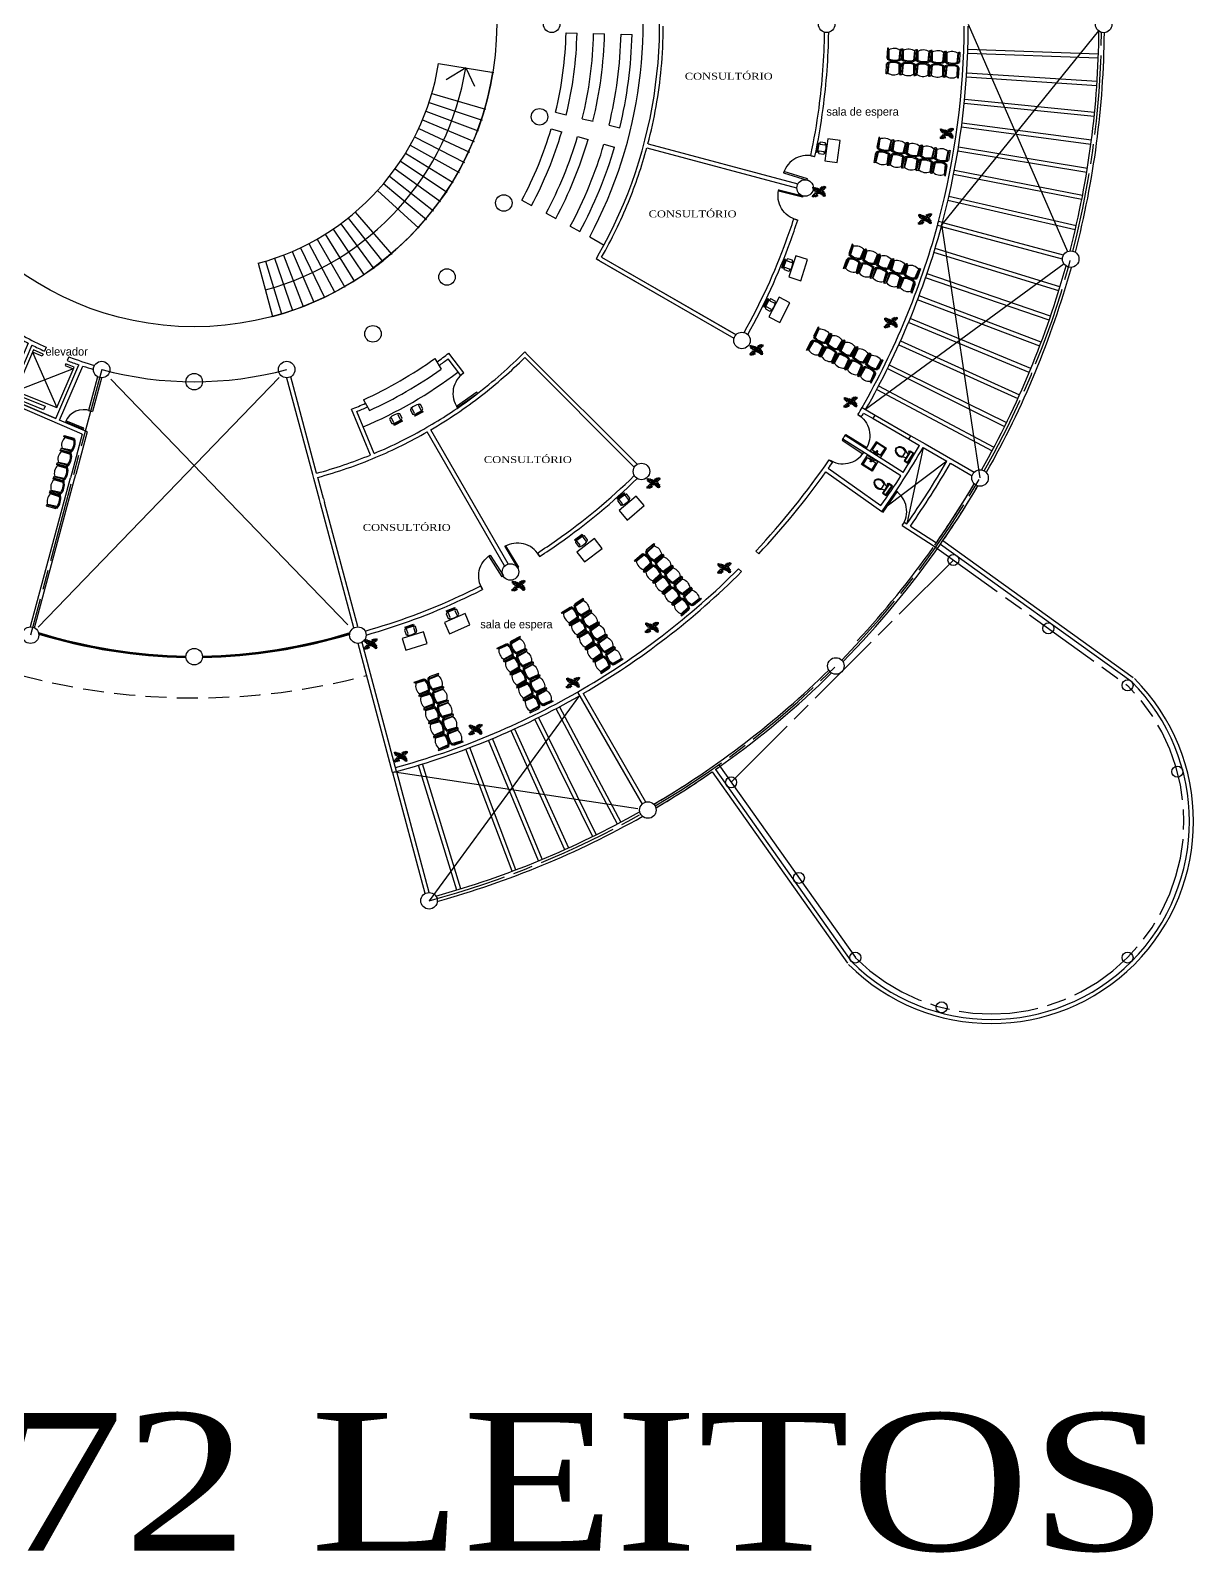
# Model space of a CAD drawing. Header units: millimetres. Extents: x 9 to 248, y 25 to 124.
# Drawn here: x 205.7 to 248, y 24.6 to 79.9 of the extents above; entities that cross this region are included whole.
import ezdxf

# ---------------------------------------------------------------- set-up
doc = ezdxf.new("R2010")
doc.units = ezdxf.units.MM
doc.header["$LTSCALE"] = 0.8
doc.header["$MEASUREMENT"] = 0
for name, pattern in [('ACAD_ISO02W100', [15, 12, -3]), ('ACAD_ISO08W100', [36, 24, -3, 6, -3]), ('DASHED2', [9.525, 6.35, -3.175])]:
    doc.linetypes.add(name, pattern=pattern)
for name, color, linetype in [('cancel', 2, 'Continuous'), ('CANCELERIA', 30, 'Continuous'), ('COLUMNAS', 5, 'Continuous'), ('EJES', 1, 'ACAD_ISO08W100'), ('JARDIN', 3, 'Continuous'), ('letrero', 4, 'Continuous'), ('MUEBLES', 2, 'Continuous'), ('MUROS', 6, 'Continuous')]:
    doc.layers.add(name, color=color, linetype=linetype)
doc.layers.add('LUMINARIAS', color=7, linetype='Continuous', lineweight=30)
doc.styles.add('Estilo 01', font='times.ttf', dxfattribs={"width": 1.2})
doc.styles.get("Standard").update_dxf_attribs({"font": 'bgothl.ttf'})

# ---------------------------------------------------------------- blocks, each defined once
blk = doc.blocks.new('Chair - Desk')
at = {"linetype": 'Continuous'}
for p, q in [((-8.5, 0), (-8.5, -1)), ((-8.5, 0), (8.5, 0)), ((8.5, 0), (8.5, -1)), ((-10.5, -5), (-10.5, -14)), ((-8.5, -3), (-8.5, -4)), ((-8.5, -3), (8.5, -3)), ((-8.5, -15), (-8.5, -16)), ((-6.5, -14), (-6.5, -5)), ((-2, -3), (-2, -1.9355)), ((2, -1.9576), (2, -3)), ((6.5, -5), (6.5, -14)), ((8.5, -3), (8.5, -4)), ((8.5, -15), (8.5, -16)), ((10.5, -14), (10.5, -5))]:
    blk.add_line(p, q, dxfattribs=at)
for centre, radius, start, end in [((-8.5, -6.5), 2.5, 36.8699, 143.1301), ((-8.5, -12.5), 2.5, 216.8699, 323.1301), ((0, 34.625), 36.625, 256.5803, 283.4197), ((0, 19.625), 36.625, 256.5803, 283.4197), ((8.5, -6.5), 2.5, 36.8699, 143.1301), ((8.5, -12.5), 2.5, 216.8699, 323.1301)]:
    blk.add_arc(centre, radius, start, end, dxfattribs=at)
blk = doc.blocks.new('COLUMNA')
at = {"layer": 'COLUMNAS', "ltscale": 0.15}
blk.add_circle((78.551, 72.792), 0.3, dxfattribs=at)
blk = doc.blocks.new('Plant - Rubber or Philodendron')
at = {"linetype": 'Continuous'}
for p, q in [((-16.2005, 11.4774), (-13.9899, 8.1064)), ((-16.2005, 11.4774), (-14.8639, 10.7964)), ((-16.0159, 6.3329), (-16.2005, 11.4774)), ((-14.0069, 5.8704), (-16.0159, 6.3329)), ((-15.3434, 6.5514), (-13.9984, 6.9884)), ((-14.8639, 10.7964), (-12.6195, 11.8975)), ((-13.5868, 2.2894), (-14.0069, 5.8704)), ((-13.9899, 8.1064), (-9.5434, 4.7185)), ((-10.6784, 2.491), (-13.5868, 2.2894)), ((-13.3174, 8.325), (-13.0735, 11.0065)), ((-13.1329, 3.1804), (-10.6614, 4.727)), ((-12.6195, 11.8975), (-12.1909, 9.4345)), ((-12.1909, 9.4345), (-8.3829, 10.3)), ((-9.5858, -0.8715), (-10.6784, 2.491)), ((-9.5434, 4.7185), (-4.1917, 2.9888)), ((-8.8369, 9.409), (-9.0894, 5.6095)), ((-8.3829, 10.3), (-7.0549, 8.501)), ((-7.1228, -0.443), (-3.5248, 2.2131)), ((-7.0549, 8.501), (-3.0284, 8.6941)), ((-4.8529, 4.012), (-5.7184, 7.82)), ((-3.5248, 2.2131), (-3.3011, 2.4355)), ((-3.3011, 2.4355), (-0.5306, 1.7947)), ((-3.0284, 8.6941), (-3.0709, 3.1041)), ((-3.0709, 3.1041), (0.0797, 2.3163)), ((-0.5306, 1.7947), (-0.2255, -0.5527)), ((-0.5306, 1.7947), (-0.5306, 1.7947)), ((0.0797, 2.3163), (0.4866, -0.031)), ((0.4866, -0.031), (2.1141, 0.2298)), ((2.1141, 0.2298), (5.4346, 3.9146)), ((6.1032, 3.6844), (2.8262, -0.031)), ((4.6914, 8.8812), (5.3859, 11.2828)), ((4.6914, 8.8812), (5.5014, 4.4831)), ((5.3859, 11.2828), (8.8871, 10.7908)), ((5.4346, 3.9146), (5.5014, 4.4831)), ((5.9878, 10.4842), (7.1971, 6.3869)), ((11.1089, 1.1958), (6.1032, 3.6844)), ((10.3916, 8.7942), (6.2847, 4.4028)), ((7.7005, 4.8881), (11.5025, 3.9967)), ((8.8871, 10.7908), (9.9809, 13.4933)), ((9.9809, 13.4933), (13.3837, 12.301)), ((15.3859, 11.3055), (10.3916, 8.7942)), ((10.5828, 12.6946), (10.8893, 9.7953)), ((14.2977, 6.1031), (10.9934, 7.9956)), ((12.7005, 4.8994), (11.1089, 1.1958)), ((14.8995, 5.3044), (12.7005, 4.8994)), ((13.3837, 12.301), (14.68, 13.9039)), ((14.5816, 13.2037), (14.3848, 11.8033)), ((14.68, 13.9039), (19.3848, 11.8146)), ((15.7909, 9.1065), (14.8995, 5.3044)), ((15.2875, 10.6053), (17.5907, 9.2105)), ((19.3848, 11.8146), (15.3859, 11.3055)), ((18.1925, 8.4119), (15.7909, 9.1065)), ((19.3848, 11.8146), (18.1868, 10.9119)), ((18.1868, 10.9119), (18.1925, 8.4119)), ((-18.008, -14.1781), (-16.8101, -13.2754)), ((-18.008, -14.1781), (-14.0091, -13.669)), ((-13.3032, -16.2674), (-18.008, -14.1781)), ((-16.8157, -10.7754), (-14.4141, -11.4699)), ((-16.8101, -13.2754), (-16.8157, -10.7754)), ((-13.9107, -12.9688), (-16.2139, -11.574)), ((-14.4141, -11.4699), (-13.5228, -7.6679)), ((-14.0091, -13.669), (-9.0148, -11.1577)), ((-13.5228, -7.6679), (-11.3237, -7.2629)), ((-12.0069, -14.6645), (-13.3032, -16.2674)), ((-13.2048, -15.5672), (-13.008, -14.1668)), ((-12.921, -8.4665), (-9.6166, -10.359)), ((-8.6042, -15.8568), (-12.0069, -14.6645)), ((-11.3237, -7.2629), (-9.7321, -3.5593)), ((-6.3237, -7.2516), (-10.1257, -6.3602)), ((-9.7321, -3.5593), (-4.7264, -6.0479)), ((-7.1228, -0.443), (-9.5858, -0.8715)), ((-9.206, -15.0581), (-9.5126, -12.1588)), ((-9.0148, -11.1577), (-4.9047, -6.8122)), ((-7.5103, -13.1543), (-8.6042, -15.8568)), ((-4.0092, -13.6463), (-7.5103, -13.1543)), ((-4.611, -12.8477), (-5.8203, -8.7504)), ((-2.019, -3.6148), (-4.7264, -6.0479)), ((-4.1246, -6.8466), (-4.0579, -6.2781)), ((-3.3146, -11.2447), (-4.1246, -6.8466)), ((-4.0579, -6.2781), (-0.9375, -3.1608)), ((-3.3146, -11.2447), (-4.0092, -13.6463)), ((-2.019, -3.6148), (-0.2255, -0.5527)), ((-0.9375, -3.1608), (0.5883, -0.8135)), ((0.5883, -0.8135), (2.2447, -2.0916)), ((2.8262, -0.031), (1.3003, -0.5527)), ((1.3003, -0.5527), (2.4193, -1.4655)), ((2.2447, -2.0916), (6.7108, -2.6626)), ((2.4193, -1.4655), (6.895, -2.1175)), ((4.943, -7.9659), (6.7108, -2.6626)), ((8.8321, -9.0266), (4.943, -7.9659)), ((11.6605, -0.5413), (6.895, -2.1175)), ((12.3677, -6.1981), (7.219, -2.6772)), ((8.125, -4.0768), (7.7715, -7.9659)), ((8.3544, -2.7453), (13.1973, -2.1704)), ((9.5392, -11.1479), (8.8321, -9.0266)), ((13.4283, -11.5015), (9.5392, -11.1479)), ((10.2463, -10.4408), (11.6605, -6.9053)), ((11.6605, -0.5413), (14.1354, -0.8948)), ((15.5496, -10.7943), (12.3677, -6.1981)), ((13.0748, -13.9763), (13.4283, -11.5015)), ((15.5496, -13.6228), (13.0748, -13.9763)), ((16.2567, -5.8446), (13.4283, -6.5517)), ((14.8425, -10.7943), (13.7819, -13.2692)), ((14.1354, -0.8948), (14.1354, -4.4304)), ((14.1354, -4.4304), (16.9638, -5.1375)), ((16.6103, -14.6834), (15.5496, -10.7943)), ((16.6103, -14.6834), (15.5496, -13.6228)), ((17.3174, -9.7337), (15.9032, -9.7337)), ((16.9638, -5.1375), (16.2567, -8.673)), ((16.2567, -8.673), (18.0245, -9.7337)), ((18.0245, -9.7337), (16.6103, -14.6834))]:
    blk.add_line(p, q, dxfattribs=at)
for centre, radius, start, end in [((0.0308, 0.1664), 6, 178.6147, 235.1169), ((0.0308, 0.1664), 5, 168.1647, 238.6725), ((0, 0), 6.1275, 34.37569, 120.1028), ((-0.0601, -0.2075), 5.2461, 33.82192, 124.9414), ((-0.2664, 0.1682), 5.2775, 338.4094, 20.03007), ((-0.098, 0.1364), 6.1288, 341.2017, 26.09184), ((-0.0234, 0.3825), 6.1492, 242.5812, 331.2714), ((-0.1102, 0.4886), 5.2883, 247.3711, 327.472)]:
    blk.add_arc(centre, radius, start, end, dxfattribs=at)
blk = doc.blocks.new('ESCRITORIO')
at = {"layer": 'MUEBLES', "ltscale": 0.15}
blk.add_lwpolyline([(78.54, 40.671), (79.258, 41.044), (79.051, 41.443), (78.332, 41.07)], close=True, dxfattribs=at)
blk = doc.blocks.new('PUERTA01')
at = {"layer": 'MUEBLES', "ltscale": 0.15}
blk.add_lwpolyline([(91.591, 47.157), (92.347, 46.669), (92.374, 46.711), (91.618, 47.199)], close=True, dxfattribs=at)
blk.add_arc((91.616, 47.201), 0.9, 236.4813, 327.5293, dxfattribs=at)
blk = doc.blocks.new('Toilet - top')
for p, q in [((-10, -8.5), (-8, -8.5)), ((-10, -9.5), (-10, -8.5)), ((-7, -9.5), (-10, -9.5)), ((-8, -8.5), (-8, -8)), ((-7, -8), (-7, -9.5)), ((-4, -8), (-6, -14)), ((4, -14), (-4, -14)), ((4, -8), (6, -14)), ((9.5, -6), (9.5, -2))]:
    blk.add_line(p, q)
blk.add_lwpolyline([(10.5, -8), (10.5, 0), (-10.5, 0), (-10.5, -8)], close=True)
for points in [[(-9.5, -2), (-9.5, -6)], [(8.5, -1), (-8.5, -1)], [(-8.5, -7), (8.5, -7)]]:
    blk.add_lwpolyline(points)
for centre, radius, start, end in [((-8.6, -1.9), 0.884, 81.8699, 188.1301), ((-8.6, -6.1), 0.884, 171.8699, 278.1301), ((3.5, -21.6), 12.2, 141.4691, 247.9714), ((4.2, -21.8), 11.3, 136.3677, 238.9468), ((-3.5, -21.6), 12.2, 292.0284, 38.5307), ((-4.2, -21.8), 11.3, 301.053, 43.6321), ((8.6, -1.9), 0.884, 351.8699, 98.1301), ((8.6, -6.1), 0.884, 261.8699, 8.1301), ((0, -27.9), 4, 245.7318, 294.2682), ((0, -29), 4, 254.8605, 285.1395)]:
    blk.add_arc(centre, radius, start, end)
blk = doc.blocks.new('elevador001')
at = {"layer": 'MUEBLES', "ltscale": 0.15}
for p, q in [((62.152, 50.364), (63.028, 48.344)), ((62.5, 50.215), (62.152, 50.364)), ((62.533, 50.293), (62.5, 50.215)), ((63.361, 49.939), (63.334, 49.875)), ((63.334, 49.875), (63.629, 49.749)), ((63.629, 49.749), (61.543, 48.94))]:
    blk.add_line(p, q, dxfattribs=at)
for points in [[(62.533, 50.293), (62.185, 50.442), (61.543, 48.94)], [(63.028, 48.344), (63.656, 49.812), (63.361, 49.939)]]:
    blk.add_lwpolyline(points, dxfattribs=at)
blk.add_lwpolyline([(62.552, 48.263), (61.743, 48.592), (61.796, 48.722), (62.605, 48.392)], close=True, dxfattribs=at)
at = {"layer": 'MUROS', "ltscale": 0.15}
for p, q in [((62.638, 50.538), (62.579, 50.4)), ((63.469, 50.191), (63.409, 50.054))]:
    blk.add_line(p, q, dxfattribs=at)
for points in [[(61.991, 50.687), (61.155, 48.734)], [(62.126, 50.618), (61.293, 48.675), (62.994, 47.947), (63.829, 49.903)], [(63.132, 47.888), (63.974, 49.855)]]:
    blk.add_lwpolyline(points, dxfattribs=at)
for radius, start, end in [(12.925, 241.284, 245.3601), (13.075, 241.2766, 242.5103), (13.075, 243.1732, 245.3761), (13.075, 249.3183, 251.2738), (12.925, 249.3511, 253.716), (13.075, 251.9427, 253.7234)]:
    blk.add_arc((68.027, 62.286), radius, start, end, dxfattribs=at)
blk = doc.blocks.new('lav.')
at = {"layer": 'MUEBLES', "ltscale": 0.15}
for points in [[(283.552, 48.153), (284.002, 48.153), (284.002, 48.553), (283.552, 48.553)], [(283.599, 48.178), (283.955, 48.178), (283.955, 48.477), (283.599, 48.477)], [(283.767, 48.553), (283.788, 48.553), (283.788, 48.431), (283.767, 48.431)]]:
    blk.add_lwpolyline(points, close=True, dxfattribs=at)
for centre in [(283.699, 48.517), (283.856, 48.517)]:
    blk.add_circle(centre, 0.0136, dxfattribs=at)
at = {"layer": 'MUEBLES', "linetype": 'ACAD_ISO08W100', "ltscale": 0.15}
blk.add_arc((283.777, 48.431), 0.0229, 118.3923, 61.6077, dxfattribs=at)
blk = doc.blocks.new('columna0001')
at = {"layer": 'COLUMNAS', "ltscale": 0.15}
blk.add_circle((0, 0), 0.2, dxfattribs=at)
blk = doc.blocks.new('S-ESPERA')
at = {"color": 0, "linetype": 'ByBlock'}
for p, q in [((-0.183, 2.642), (0.183, 2.642)), ((-0.183, 2.601), (-0.183, 2.642)), ((0.183, 2.601), (-0.183, 2.601)), ((0.209, 2.563), (-0.142, 2.581)), ((0.183, 2.642), (0.183, 2.621)), ((0.183, 2.621), (0.224, 2.621)), ((0.183, 2.621), (0.183, 2.601)), ((0.183, 2.154), (-0.183, 2.154)), ((-0.183, 2.154), (-0.183, 2.113)), ((-0.183, 2.113), (0.183, 2.113)), ((-0.183, 2.113), (0.183, 2.113)), ((-0.183, 2.073), (-0.183, 2.113)), ((-0.183, 2.113), (0.183, 2.113)), ((0.183, 2.073), (-0.183, 2.073)), ((0.209, 2.192), (-0.142, 2.174)), ((0.209, 2.035), (-0.142, 2.052)), ((0.209, 1.664), (-0.142, 1.646)), ((0.183, 2.134), (0.183, 2.154)), ((0.183, 2.113), (0.183, 2.134)), ((0.183, 2.134), (0.224, 2.134)), ((0.183, 2.113), (0.183, 2.093)), ((0.183, 2.113), (0.183, 2.093)), ((0.183, 2.093), (0.224, 2.093)), ((0.183, 2.093), (0.183, 2.073)), ((0.183, 2.093), (0.224, 2.093)), ((-0.183, 1.626), (-0.183, 1.585)), ((0.183, 1.626), (-0.183, 1.626)), ((-0.183, 1.544), (-0.183, 1.585)), ((-0.183, 1.585), (0.183, 1.585)), ((-0.183, 1.585), (0.183, 1.585)), ((0.183, 1.544), (-0.183, 1.544)), ((0.209, 1.506), (-0.142, 1.524)), ((0.209, 1.135), (-0.142, 1.118)), ((0.183, 1.605), (0.183, 1.626)), ((0.183, 1.605), (0.224, 1.605)), ((0.183, 1.585), (0.183, 1.605)), ((0.183, 1.585), (0.183, 1.565)), ((0.183, 1.565), (0.183, 1.544)), ((0.183, 1.565), (0.224, 1.565)), ((-0.183, 1.097), (-0.183, 1.057)), ((0.183, 1.097), (-0.183, 1.097)), ((-0.183, 1.057), (0.183, 1.057)), ((-0.183, 1.016), (-0.183, 1.057)), ((-0.183, 1.057), (0.183, 1.057)), ((0.183, 1.016), (-0.183, 1.016)), ((-0.183, 0.569), (-0.183, 0.528)), ((0.183, 0.569), (-0.183, 0.569)), ((0.209, 0.978), (-0.142, 0.996)), ((0.209, 0.607), (-0.142, 0.589)), ((0.183, 1.077), (0.183, 1.097)), ((0.183, 1.077), (0.224, 1.077)), ((0.183, 1.057), (0.183, 1.077)), ((0.183, 1.057), (0.183, 1.036)), ((0.183, 1.036), (0.183, 1.016)), ((0.183, 1.036), (0.224, 1.036)), ((0.183, 0.549), (0.183, 0.569)), ((-0.183, 0.488), (-0.183, 0.528)), ((-0.183, 0.528), (0.183, 0.528)), ((-0.183, 0.528), (0.183, 0.528)), ((0.183, 0.488), (-0.183, 0.488)), ((-0.183, 0.041), (-0.183, 0)), ((0.183, 0.041), (-0.183, 0.041)), ((-0.183, 0), (0.183, 0)), ((0.209, 0.45), (-0.142, 0.467)), ((0.209, 0.079), (-0.142, 0.061)), ((0.183, 0.549), (0.224, 0.549)), ((0.183, 0.528), (0.183, 0.549)), ((0.183, 0.528), (0.183, 0.508)), ((0.183, 0.508), (0.183, 0.488)), ((0.183, 0.508), (0.224, 0.508)), ((0.183, 0.02), (0.183, 0.041)), ((0.183, 0.02), (0.224, 0.02)), ((0.183, 0), (0.183, 0.02))]:
    blk.add_line(p, q, dxfattribs=at)
for centre, radius, start, end in [((0.166, 2.377), 0.369, 146.6015, 213.3985), ((-0.274, 2.377), 0.518, 331.9275, 28.0725), ((-0.234, 2.377), 0.518, 331.9275, 28.0725), ((0.166, 1.849), 0.369, 146.6015, 213.3985), ((-0.274, 1.849), 0.518, 331.9275, 28.0725), ((-0.234, 1.849), 0.518, 331.9275, 28.0725), ((0.166, 1.321), 0.369, 146.6015, 213.3985), ((-0.274, 1.321), 0.518, 331.9275, 28.0725), ((-0.234, 1.321), 0.518, 331.9275, 28.0725), ((0.166, 0.792), 0.369, 146.6015, 213.3985), ((-0.274, 0.792), 0.518, 331.9275, 28.0725), ((-0.234, 0.792), 0.518, 331.9275, 28.0725), ((0.166, 0.264), 0.369, 146.6015, 213.3985), ((-0.274, 0.264), 0.518, 331.9275, 28.0725), ((-0.234, 0.264), 0.518, 331.9275, 28.0725)]:
    blk.add_arc(centre, radius, start, end, dxfattribs=at)
blk = doc.blocks.new('PUERTA')
blk.add_lwpolyline([(-0.95, 0.948), (-0.95, -0.002), (-0.902, -0.002), (-0.902, 0.947)])
at = {"ltscale": 0.15}
blk.add_arc((-0.95, -0.002), 0.95, 0.09723, 90, dxfattribs=at)

msp = doc.modelspace()

# ---------------------------------------------------------------- linework, layer by layer
at = {"layer": 'cancel', "ltscale": 0.15}
for p, q in [((225.207, 79.854), (225.607, 79.845)), ((226.207, 79.831), (226.607, 79.822)), ((227.207, 79.808), (227.607, 79.799)), ((244.571, 79.926), (238.877, 72.88)), ((239.836, 80.166), (243.441, 71.9)), ((239.821, 79.261), (244.569, 79.096)), ((239.816, 79.111), (244.563, 78.946)), ((239.771, 78.254), (244.511, 77.944)), ((239.781, 78.404), (244.521, 78.094)), ((224.827, 76.968), (225.216, 76.873)), ((239.689, 77.296), (244.416, 76.824)), ((239.704, 77.445), (244.431, 76.973)), ((225.799, 76.731), (226.188, 76.637)), ((226.771, 76.495), (227.159, 76.4)), ((244.295, 75.797), (239.585, 76.418)), ((244.314, 75.946), (239.605, 76.566)), ((224.666, 76.365), (225.05, 76.253)), ((225.626, 76.084), (226.009, 75.971)), ((226.585, 75.803), (226.969, 75.69)), ((244.142, 74.777), (239.454, 75.545)), ((244.166, 74.925), (239.478, 75.693)), ((243.991, 73.938), (239.329, 74.848)), ((243.962, 73.791), (239.3, 74.7)), ((223.601, 73.765), (223.953, 73.576)), ((243.726, 72.691), (239.097, 73.76)), ((243.759, 72.838), (239.131, 73.906)), ((224.482, 73.292), (224.834, 73.103)), ((225.362, 72.819), (225.715, 72.63)), ((238.857, 72.808), (243.252, 71.63)), ((240.265, 63.666), (238.877, 72.88)), ((238.896, 72.953), (243.291, 71.775)), ((226.067, 72.44), (226.593, 72.137)), ((243.17, 70.619), (238.628, 72.008)), ((243.319, 71.448), (236.102, 66.156)), ((243.127, 70.476), (238.584, 71.864)), ((242.777, 69.407), (238.285, 70.95)), ((242.826, 69.549), (238.334, 71.092)), ((242.435, 68.464), (237.992, 70.144)), ((242.488, 68.605), (238.045, 70.284)), ((242.053, 67.507), (237.664, 69.324)), ((242.11, 67.645), (237.722, 69.463)), ((237.373, 68.65), (241.702, 66.695)), ((237.311, 68.513), (241.64, 66.559)), ((236.898, 67.644), (241.158, 65.543)), ((236.964, 67.779), (241.224, 65.678)), ((214.773, 67.321), (206.016, 58.243)), ((208.657, 67.26), (217.275, 58.327)), ((236.575, 67.014), (240.769, 64.784)), ((205.202, 66.82), (206.687, 66.224)), ((236.504, 66.882), (240.698, 64.651)), ((225.696, 55.75), (220.227, 48.29)), ((224.073, 54.888), (226.174, 50.628)), ((224.207, 54.954), (226.309, 50.694)), ((224.838, 55.277), (227.068, 51.083)), ((224.97, 55.347), (227.2, 51.154)), ((223.202, 54.479), (225.157, 50.15)), ((223.339, 54.541), (225.293, 50.212)), ((223.247, 49.364), (221.568, 53.807)), ((223.387, 49.417), (221.708, 53.86)), ((224.207, 49.742), (222.389, 54.13)), ((224.345, 49.799), (222.528, 54.188)), ((221.233, 48.681), (219.844, 53.224)), ((221.376, 48.725), (219.987, 53.268)), ((218.899, 52.956), (220.077, 48.561)), ((218.972, 52.975), (227.819, 51.643)), ((219.044, 52.995), (220.222, 48.6))]:
    msp.add_line(p, q, dxfattribs=at)
for centre, radius, start, end in [((211.685, 80.166), 16.326, 331.7572, 13.2442), ((211.685, 80.166), 13.526, 346.3237, 358.6782), ((211.685, 80.166), 13.926, 346.3236, 358.6782), ((211.685, 80.166), 14.526, 346.3236, 358.6782), ((211.685, 80.166), 14.926, 346.3235, 358.6782), ((211.685, 80.166), 15.526, 346.3235, 358.6781), ((211.685, 80.166), 15.926, 346.3235, 358.6781), ((211.686, 80.166), 32.9, 345.4918, 359.5633), ((211.686, 80.166), 33.1, 345.4903, 359.4791), ((211.685, 80.166), 13.526, 331.7572, 343.6794), ((211.685, 80.166), 13.926, 331.7572, 343.6794), ((211.685, 80.166), 14.526, 331.7572, 343.6793), ((211.685, 80.166), 14.926, 331.7572, 343.6793), ((211.685, 80.166), 15.526, 331.7572, 343.6792), ((211.685, 80.166), 15.926, 331.7572, 343.6792), ((211.686, 80.166), 32.9, 330.5209, 344.5082), ((211.686, 80.166), 33.1, 330.5209, 344.5097), ((211.686, 80.166), 32.9, 285.4918, 299.4791), ((211.686, 80.166), 33.1, 285.4903, 299.4791)]:
    msp.add_arc(centre, radius, start, end, dxfattribs=at)
at = {"layer": 'CANCELERIA', "ltscale": 0.15}
for p, q in [((236.453, 65.953), (237.752, 65.203)), ((236.378, 65.823), (237.677, 65.073))]:
    msp.add_line(p, q, dxfattribs=at)
for centre, radius, start, end in [((211.685, 80.166), 28.001, 345.1531, 359.8475), ((211.685, 80.166), 28.151, 345.1531, 359.8475), ((211.685, 80.166), 28.001, 330.1525, 344.8469), ((211.685, 80.166), 28.151, 330.1525, 344.8469), ((211.762, 76.773), 19.589, 252.9493, 268.9034), ((211.761, 76.772), 19.613, 252.9958, 268.9032), ((211.686, 76.416), 19.275, 252.9378, 269.1107), ((211.61, 76.773), 19.589, 271.0965, 287.0507), ((211.676, 76.55), 19.409, 270.9133, 287.0023), ((211.663, 76.518), 19.354, 270.9573, 287.0781), ((211.685, 80.166), 28.001, 285.1541, 299.8477), ((211.685, 80.166), 28.151, 285.1541, 299.8477)]:
    msp.add_arc(centre, radius, start, end, dxfattribs=at)
at = {"layer": 'COLUMNAS', "ltscale": 0.15}
for centre in [(244.76, 80.159), (243.561, 71.625), (227.949, 63.903), (223.186, 60.247), (217.639, 57.95), (220.227, 48.29)]:
    msp.add_circle(centre, 0.3, dxfattribs=at)
at = {"layer": 'EJES', "linetype": 'ACAD_ISO08W100', "ltscale": 0.15}
msp.add_line((208.321, 67.609), (205.733, 57.95), dxfattribs=at)
at = {"layer": 'EJES', "ltscale": 0.15}
for p, q in [((238.553, 61.214), (245.627, 56.124)), ((231.212, 52.599), (239.294, 60.681))]:
    msp.add_line(p, q, dxfattribs=at)
at = {"layer": 'EJES', "linetype": 'ByBlock', "ltscale": 0.15}
msp.add_line((230.76, 53.237), (235.728, 46.225), dxfattribs=at)
msp.add_line((230.76, 53.237), (235.728, 46.225), dxfattribs=at)
at = {"layer": 'EJES', "ltscale": 0.15}
for centre, radius, start, end in [((211.686, 80.166), 33, 300.5209, 359.4791), ((240.677, 51.175), 7, 225, 45), ((240.677, 51.175), 7, 225, 45), ((211.686, 80.166), 33, 285, 299.4791)]:
    msp.add_arc(centre, radius, start, end, dxfattribs=at)
at = {"layer": 'MUEBLES', "ltscale": 0.15}
for p, q in [((220.572, 78.738), (222.584, 78.415)), ((221.559, 78.579), (220.85, 78.14)), ((221.559, 78.579), (221.873, 77.919)), ((220.327, 77.649), (222.281, 77.08)), ((220.112, 77.003), (222.018, 76.288)), ((220.225, 77.324), (222.157, 76.681)), ((219.986, 76.687), (221.864, 75.9)), ((219.7, 76.07), (221.512, 75.143)), ((219.849, 76.376), (221.695, 75.518)), ((219.367, 75.476), (221.105, 74.415)), ((219.539, 75.77), (221.315, 74.775)), ((218.991, 74.909), (220.643, 73.72)), ((219.184, 75.189), (220.88, 74.063)), ((218.573, 74.372), (220.13, 73.061)), ((218.787, 74.637), (220.393, 73.386)), ((218.349, 74.116), (219.856, 72.747)), ((217.283, 73.118), (218.547, 71.527)), ((217.545, 73.335), (218.87, 71.789)), ((216.45, 72.53), (217.52, 70.814)), ((216.735, 72.716), (217.872, 71.039)), ((217.013, 72.912), (218.214, 71.276)), ((215.555, 72.04), (216.42, 70.223)), ((215.86, 72.192), (216.794, 70.406)), ((216.158, 72.356), (217.161, 70.603)), ((214.015, 71.473), (214.533, 69.541)), ((214.284, 71.549), (214.862, 69.634)), ((214.609, 71.654), (215.259, 69.759)), ((214.929, 71.771), (215.652, 69.899)), ((215.245, 71.9), (216.039, 70.054)), ((238.192, 64.776), (237.599, 61.994)), ((239.058, 64.276), (236.783, 62.572))]:
    msp.add_line(p, q, dxfattribs=at)
at = {"layer": 'MUEBLES'}
for p, q in [((220.435, 68.013), (220.661, 67.621)), ((217.837, 66.512), (218.063, 66.121))]:
    msp.add_line(p, q, dxfattribs=at)
at = {"layer": 'MUEBLES', "ltscale": 0.15}
for centre, radius, start, end in [((211.686, 80.166), 9, 285, 350.8685), ((211.686, 80.166), 10, 285, 350.8685), ((211.686, 80.166), 11, 285, 350.8733), ((211.687, 80.164), 14.973, 294.2516, 305.751), ((211.678, 80.178), 15.44, 294.4289, 305.5793)]:
    msp.add_arc(centre, radius, start, end, dxfattribs=at)
at = {"layer": 'MUEBLES'}
msp.add_arc((211.678, 80.178), 15.89, 292.7923, 307.1666, dxfattribs=at)
at = {"layer": 'MUROS', "ltscale": 0.15}
for p, q in [((228.149, 75.677), (233.593, 74.218)), ((228.188, 75.822), (233.632, 74.363)), ((226.381, 71.768), (226.306, 71.639)), ((226.306, 71.639), (231.315, 68.746)), ((226.427, 71.568), (226.306, 71.639)), ((226.427, 71.568), (231.307, 68.751)), ((226.502, 71.697), (231.382, 68.881)), ((226.503, 71.699), (231.39, 68.876)), ((221.492, 67.492), (220.944, 68.205)), ((223.809, 68.149), (223.707, 68.251)), ((227.79, 64.168), (223.809, 68.149)), ((221.376, 67.395), (220.915, 67.994)), ((227.684, 64.062), (223.703, 68.043)), ((215.994, 63.798), (215.056, 67.3)), ((216.139, 63.837), (215.201, 67.339)), ((221.376, 67.395), (221.492, 67.492)), ((207.612, 65.253), (203.915, 66.856)), ((206.653, 65.827), (204.952, 66.555)), ((207.844, 66.119), (207.989, 66.08)), ((218.093, 64.501), (217.405, 66.164)), ((218.232, 64.558), (217.601, 66.082)), ((235.824, 65.976), (235.945, 65.887)), ((235.972, 66.231), (236.453, 65.953)), ((236.027, 66.026), (236.378, 65.823)), ((236.378, 65.823), (236.453, 65.953)), ((207.791, 65.34), (206.791, 65.768)), ((220.148, 65.509), (220.339, 65.62)), ((222.971, 60.47), (220.158, 65.341)), ((223.101, 60.545), (220.288, 65.416)), ((237.385, 63.74), (235.275, 65.081)), ((237.465, 63.866), (235.355, 65.208)), ((237.677, 65.073), (237.752, 65.203)), ((237.677, 65.073), (238.062, 64.851)), ((237.752, 65.203), (238.267, 64.906)), ((238.192, 64.776), (239.058, 64.276)), ((238.267, 64.906), (240.051, 63.876)), ((234.778, 64.331), (234.902, 64.246)), ((205.738, 58.259), (207.188, 63.671)), ((207.233, 63.837), (207.188, 63.671)), ((207.333, 63.632), (207.378, 63.798)), ((216.034, 63.649), (215.994, 63.798)), ((216.385, 62.917), (216.179, 63.687)), ((234.657, 63.895), (236.697, 62.45)), ((234.743, 64.017), (236.661, 62.659)), ((237.511, 63.659), (237.511, 63.659)), ((237.592, 63.786), (237.592, 63.786)), ((239.188, 64.201), (239.976, 63.746)), ((205.883, 58.22), (207.333, 63.632)), ((216.241, 62.878), (216.034, 63.649)), ((216.279, 62.733), (216.241, 62.878)), ((216.279, 62.733), (216.241, 62.878)), ((217.489, 58.22), (216.279, 62.733)), ((216.385, 62.917), (216.424, 62.772)), ((216.385, 62.917), (216.424, 62.772)), ((217.634, 58.259), (216.424, 62.772)), ((237.507, 62.06), (237.42, 61.938)), ((237.507, 62.06), (237.599, 61.994)), ((232.217, 60.907), (232.107, 61.01)), ((238.827, 61.263), (245.744, 56.287)), ((238.913, 61.387), (245.831, 56.408)), ((231.591, 60.261), (231.485, 60.367)), ((230.517, 52.975), (235.442, 46.023)), ((230.64, 53.061), (235.564, 46.109))]:
    msp.add_line(p, q, dxfattribs=at)
at = {"layer": 'MUROS', "linetype": 'ACAD_ISO02W100', "ltscale": 0.15}
for p, q in [((234.107, 75.385), (234.253, 75.351)), ((233.491, 73.087), (233.632, 73.042)), ((237.431, 61.932), (238.592, 61.189)), ((237.73, 61.919), (238.678, 61.312)), ((224.167, 60.936), (224.248, 60.81)), ((222.105, 59.745), (222.173, 59.612))]:
    msp.add_line(p, q, dxfattribs=at)
at = {"layer": 'MUROS'}
for p, q in [((238.857, 72.808), (238.712, 72.847)), ((238.896, 72.953), (238.751, 72.992)), ((208.171, 67.339), (207.844, 66.119)), ((208.171, 67.339), (207.844, 66.119)), ((208.316, 67.3), (207.989, 66.08)), ((208.316, 67.3), (207.989, 66.08)), ((207.791, 65.34), (207.378, 63.798)), ((207.612, 65.253), (207.233, 63.837)), ((218.899, 52.956), (217.644, 57.641)), ((219.044, 52.995), (217.789, 57.679)), ((225.621, 55.88), (227.971, 51.809)), ((225.826, 55.825), (228.101, 51.884))]:
    msp.add_line(p, q, dxfattribs=at)
at = {"layer": 'MUROS', "ltscale": 0.15}
msp.add_circle((211.686, 80.166), 11, dxfattribs=at)
for centre, radius, start, end in [((211.685, 80.166), 16.926, 330.256, 14.7454), ((211.67, 80.156), 17.075, 354.6181, 359.7803), ((211.686, 80.166), 22.925, 352.362, 359.2752), ((211.686, 80.166), 23.075, 352.362, 359.2776), ((211.67, 80.156), 17.075, 345.2962, 354.6181), ((211.686, 80.166), 22.925, 347.9625, 352.362), ((211.686, 80.166), 23.075, 347.9563, 352.362), ((211.67, 80.156), 17.075, 337.7541, 344.7929), ((211.614, 80.182), 17.136, 330.3225, 337.7468), ((211.627, 80.195), 22.991, 339.9032, 341.9901), ((211.84, 80.089), 22.903, 339.9707, 342.0792), ((211.686, 80.166), 28, 344.8464, 345.1533), ((211.686, 80.166), 28.15, 344.8464, 345.1533), ((211.627, 80.195), 22.991, 330.7325, 339.9032), ((211.84, 80.089), 22.903, 330.7022, 339.9707), ((211.687, 80.164), 15.123, 305.6938, 307.7424), ((211.686, 80.166), 16.925, 307.2749, 315.2539), ((211.686, 80.166), 13, 255, 285), ((211.687, 80.135), 17.048, 307.7798, 314.8181), ((211.67, 80.157), 17.075, 300.3146, 307.7828), ((211.686, 80.166), 16.925, 300.7473, 307.211), ((211.687, 80.164), 15.123, 292.2159, 294.3088), ((211.686, 80.166), 28, 329.5491, 330.1535), ((211.685, 80.166), 28.151, 329.5183, 329.8472), ((211.685, 80.168), 16.927, 292.7539, 299.9991), ((211.67, 80.157), 17.075, 292.814, 299.8113), ((211.686, 80.166), 28, 327.4013, 327.7083), ((211.694, 80.161), 30.64, 324.6883, 329.8609), ((211.695, 80.16), 30.489, 327.6961, 329.8604), ((211.685, 80.168), 16.927, 285.2547, 292.2461), ((211.643, 80.228), 17.152, 285.3354, 292.8035), ((211.686, 80.166), 28, 316.8279, 325.5604), ((211.685, 80.166), 28.151, 324.994, 325.5908), ((211.685, 80.166), 31.651, 324.9603, 329.8641), ((211.686, 80.166), 22.925, 305.0751, 314.2752), ((211.685, 80.166), 28.151, 316.8307, 324.6887), ((211.695, 80.16), 30.489, 324.9701, 327.4142), ((211.685, 80.166), 31.801, 324.9838, 329.8647), ((211.688, 80.164), 23.072, 305.0744, 314.2779), ((211.686, 80.166), 32.925, 324.8766, 329.4951), ((211.686, 80.166), 32.925, 325.0664, 329.4951), ((211.686, 80.166), 33.075, 325.1373, 329.4962), ((211.686, 80.166), 33.075, 325.4047, 329.4962), ((211.686, 80.166), 22.925, 302.9845, 305.0751), ((211.688, 80.164), 23.072, 302.9834, 305.0744), ((211.686, 80.166), 33.075, 315.5038, 325.1448), ((211.686, 80.166), 32.925, 317.0799, 324.6888), ((211.686, 80.166), 28, 299.8469, 315.0002), ((211.685, 80.166), 28.151, 300.153, 315.0001), ((211.686, 80.166), 22.925, 285.7248, 294.926), ((211.686, 80.166), 23.075, 285.7224, 294.926), ((211.686, 80.166), 22.925, 294.926, 297.0306), ((211.686, 80.166), 23.075, 294.926, 297.0306), ((211.686, 80.166), 32.925, 300.5209, 314.4951), ((211.686, 80.166), 33.075, 305.4411, 314.4962), ((240.677, 51.175), 7.35, 225, 45), ((240.677, 51.175), 7.2, 225, 45), ((211.686, 80.166), 33.075, 304.9648, 305.4411), ((211.685, 80.166), 28.151, 284.848, 285.1533), ((211.686, 80.166), 32.925, 300.5049, 304.6413), ((211.686, 80.166), 33.075, 300.5038, 304.3863), ((211.686, 80.166), 33.075, 300.5209, 304.7049), ((211.686, 80.166), 33.075, 304.9648, 305.1813)]:
    msp.add_arc(centre, radius, start, end, dxfattribs=at)
at = {"layer": 'MUROS'}
for start, end in [(305.6342, 307.1666), (292.7923, 294.3741)]:
    msp.add_arc((211.678, 80.178), 15.29, start, end, dxfattribs=at)
at = {"layer": 'MUROS', "linetype": 'DASHED2', "ltscale": 0.15}
msp.add_arc((211.686, 80.166), 24.5, 255.1653, 284.8347, dxfattribs=at)

# ---------------------------------------------------------------- block references
at = {"layer": 'CANCELERIA', "ltscale": 0.15, "xscale": 0.7405669967404799, "yscale": 0.7405669967404799, "zscale": 0.7405669967404799, "rotation": 68.23940968087182}
msp.add_blockref('PUERTA', (207.917, 66.1), dxfattribs=at)
at = {"layer": 'COLUMNAS'}
for p, rotation in [((117.67, 84.238), 314.9999999999999), ((127.67, 84.238), 314.9999999999999), ((117.227, 80.874), 314.9999999999999), ((126.886, 78.286), 314.9999999999999), ((115.928, 77.738), 314.9999999999999), ((113.862, 75.046), 314.9999999999999), ((115.87, 100.539), 299.9999999999999), ((135.529, 146.16), 270), ((135.529, 146.16), 270), ((124.408, 124.644), 285), ((138.894, 145.717), 270), ((208.633, -38.649), 30), ((155.752, 152.664), 255), ((138.894, 135.717), 270), ((121.169, 55.661), 314.9999999999999)]:
    msp.add_blockref('COLUMNA', p, dxfattribs=dict(at, rotation=rotation))
for name, p in [('COLUMNA', (153.053, -4.126)), ('COLUMNA', (149.398, -8.89)), ('COLUMNA', (144.635, -12.545)), ('columna0001', (239.294, 60.681)), ('COLUMNA', (139.087, -14.842)), ('columna0001', (242.748, 58.196)), ('COLUMNA', (156.469, -15.961)), ('COLUMNA', (156.469, -15.961)), ('columna0001', (245.627, 56.124)), ('columna0001', (247.439, 52.986)), ('columna0001', (231.212, 52.599)), ('columna0001', (233.675, 49.122)), ('columna0001', (235.728, 46.225)), ('columna0001', (245.627, 46.225)), ('columna0001', (238.866, 44.413))]:
    msp.add_blockref(name, p, dxfattribs=at)
at = {"layer": 'JARDIN', "ltscale": 0.15, "xscale": 0.013096875, "yscale": 0.013096875, "zscale": 0.013096875}
for p in [(239.043, 76.208), (234.399, 74.091), (238.251, 73.099), (237.01, 69.331), (232.121, 68.337), (235.546, 66.438), (228.378, 63.495), (230.954, 60.405), (223.471, 59.762), (228.322, 58.244), (218.09, 57.645), (225.45, 56.238), (221.907, 54.531), (219.186, 53.548)]:
    msp.add_blockref('Plant - Rubber or Philodendron', p, dxfattribs=at)
at = {"layer": 'MUEBLES', "ltscale": 0.15, "xscale": -1}
for p, rotation in [((239.523, 78.97), 86.96662716460804), ((239.143, 75.395), 79.57365263825403), ((238.041, 71.105), 70.42634736174695), ((236.65, 67.79), 63.03337283539287), ((229.979, 59.142), 40.42634736174625), ((227.117, 56.966), 33.0333728353923), ((224.569, 55.46), 26.96662716460817), ((221.283, 54.002), 19.57365263825425)]:
    msp.add_blockref('S-ESPERA', p, dxfattribs=dict(at, rotation=rotation))
at = {"layer": 'MUEBLES', "ltscale": 0.15}
for p, rotation in [((239.493, 78.402), 86.96662716460555), ((239.04, 74.836), 79.57365263825147), ((237.85, 70.569), 70.4263473617444), ((236.392, 67.283), 63.0333728353904), ((206.476, 62.601), 345.515639452982), ((229.546, 58.773), 40.42634736174377), ((226.64, 56.656), 33.03337283538983), ((224.062, 55.202), 26.96662716460569), ((220.747, 53.811), 19.57365263825169)]:
    msp.add_blockref('S-ESPERA', p, dxfattribs=dict(at, rotation=rotation))
at = {"layer": 'MUEBLES', "ltscale": 0.15, "xscale": 0.01984375000000001, "yscale": 0.01984375000000001, "zscale": 0.01984375}
for name, p, rotation in [('Chair - Desk', (234.33, 75.688), 82.0098481442486), ('Chair - Desk', (233.111, 71.47), 72.0098481442486), ('Chair - Desk', (232.473, 70.046), 62.0098481442486), ('Chair - Desk', (219.105, 65.654), 207.4503757125052), ('Chair - Desk', (219.859, 65.991), 207.4503757125052), ('Toilet - top', (237.746, 64.383), 237.5315322380333), ('Toilet - top', (236.962, 63.202), 236.0315322380333), ('Chair - Desk', (227.195, 63.029), 37.0098481442486), ('Chair - Desk', (225.655, 61.518), 37.0098481442486), ('Chair - Desk', (221.01, 58.893), 22.0098481442486), ('Chair - Desk', (219.503, 58.296), 18.0098481442486)]:
    msp.add_blockref(name, p, dxfattribs=dict(at, rotation=rotation))
at = {"layer": 'MUEBLES'}
for name, p, rotation in [('ESCRITORIO', (223.331, -12.528), 54.99999999999999), ('ESCRITORIO', (206.966, -13.455), 45), ('ESCRITORIO', (191.969, -9.043), 35), ('lav.', (500.041, -51.263), 146.5759252222804), ('ESCRITORIO', (160.057, 4.84), 13.00000000000001), ('ESCRITORIO', (155.594, 6.923), 10), ('ESCRITORIO', (139.785, 22.908), 356), ('ESCRITORIO', (134.975, 30.99), 350.0000000000001)]:
    msp.add_blockref(name, p, dxfattribs=dict(at, rotation=rotation))
at = {"layer": 'MUEBLES', "xscale": -1, "rotation": 328.534345888231}
msp.add_blockref('lav.', (453.061, -125.164), dxfattribs=at)
at = {"layer": 'MUROS'}
for p, rotation in [((309.826, 144.27), 195.3546508965069), ((212.94, 169.404), 247.7826023630248), ((281.481, -30.372), 88.4996408253103), ((326.479, 62.753), 154.0523115332258)]:
    msp.add_blockref('PUERTA01', p, dxfattribs=dict(at, rotation=rotation))
at = {"layer": 'MUROS', "xscale": -1}
for p, rotation in [((261.862, -25.245), 313.0482972874054), ((239.219, 168.195), 115.1095626105614), ((175.031, -31.151), 269.5616322071731)]:
    msp.add_blockref('PUERTA01', p, dxfattribs=dict(at, rotation=rotation))
at = {"layer": 'MUROS'}
for name in ['elevador001', 'PUERTA01']:
    msp.add_blockref(name, (143.659, 17.88), dxfattribs=at)

# ---------------------------------------------------------------- texts
at = {"layer": 'letrero', "color": 0, "ltscale": 0.15, "char_height": 0.3, "width": 2.5487, "attachment_point": 1}
for s, insert in [('sala de espera', (234.676, 77.14)), ('elevador', (206.278, 68.416)), ('sala de espera', (222.089, 58.498))]:
    msp.add_mtext(s, dxfattribs=dict(at, insert=insert))
at = {"layer": 'LUMINARIAS', "ltscale": 0.15, "style": 'Estilo 01', "width": 1.2}
for s, height, p in [('CONSULTÓRIO', 0.25, (229.525, 78.151)), ('CONSULTÓRIO', 0.25, (228.211, 73.144)), ('CONSULTÓRIO', 0.25, (222.22, 64.208)), ('CONSULTÓRIO', 0.25, (217.816, 61.741)), ('HOSPITAL 72 LEITOS', 5, (158.509, 24.662))]:
    msp.add_text(s, height=height, dxfattribs=at).set_placement(p)

doc.saveas('drawing.dxf')
